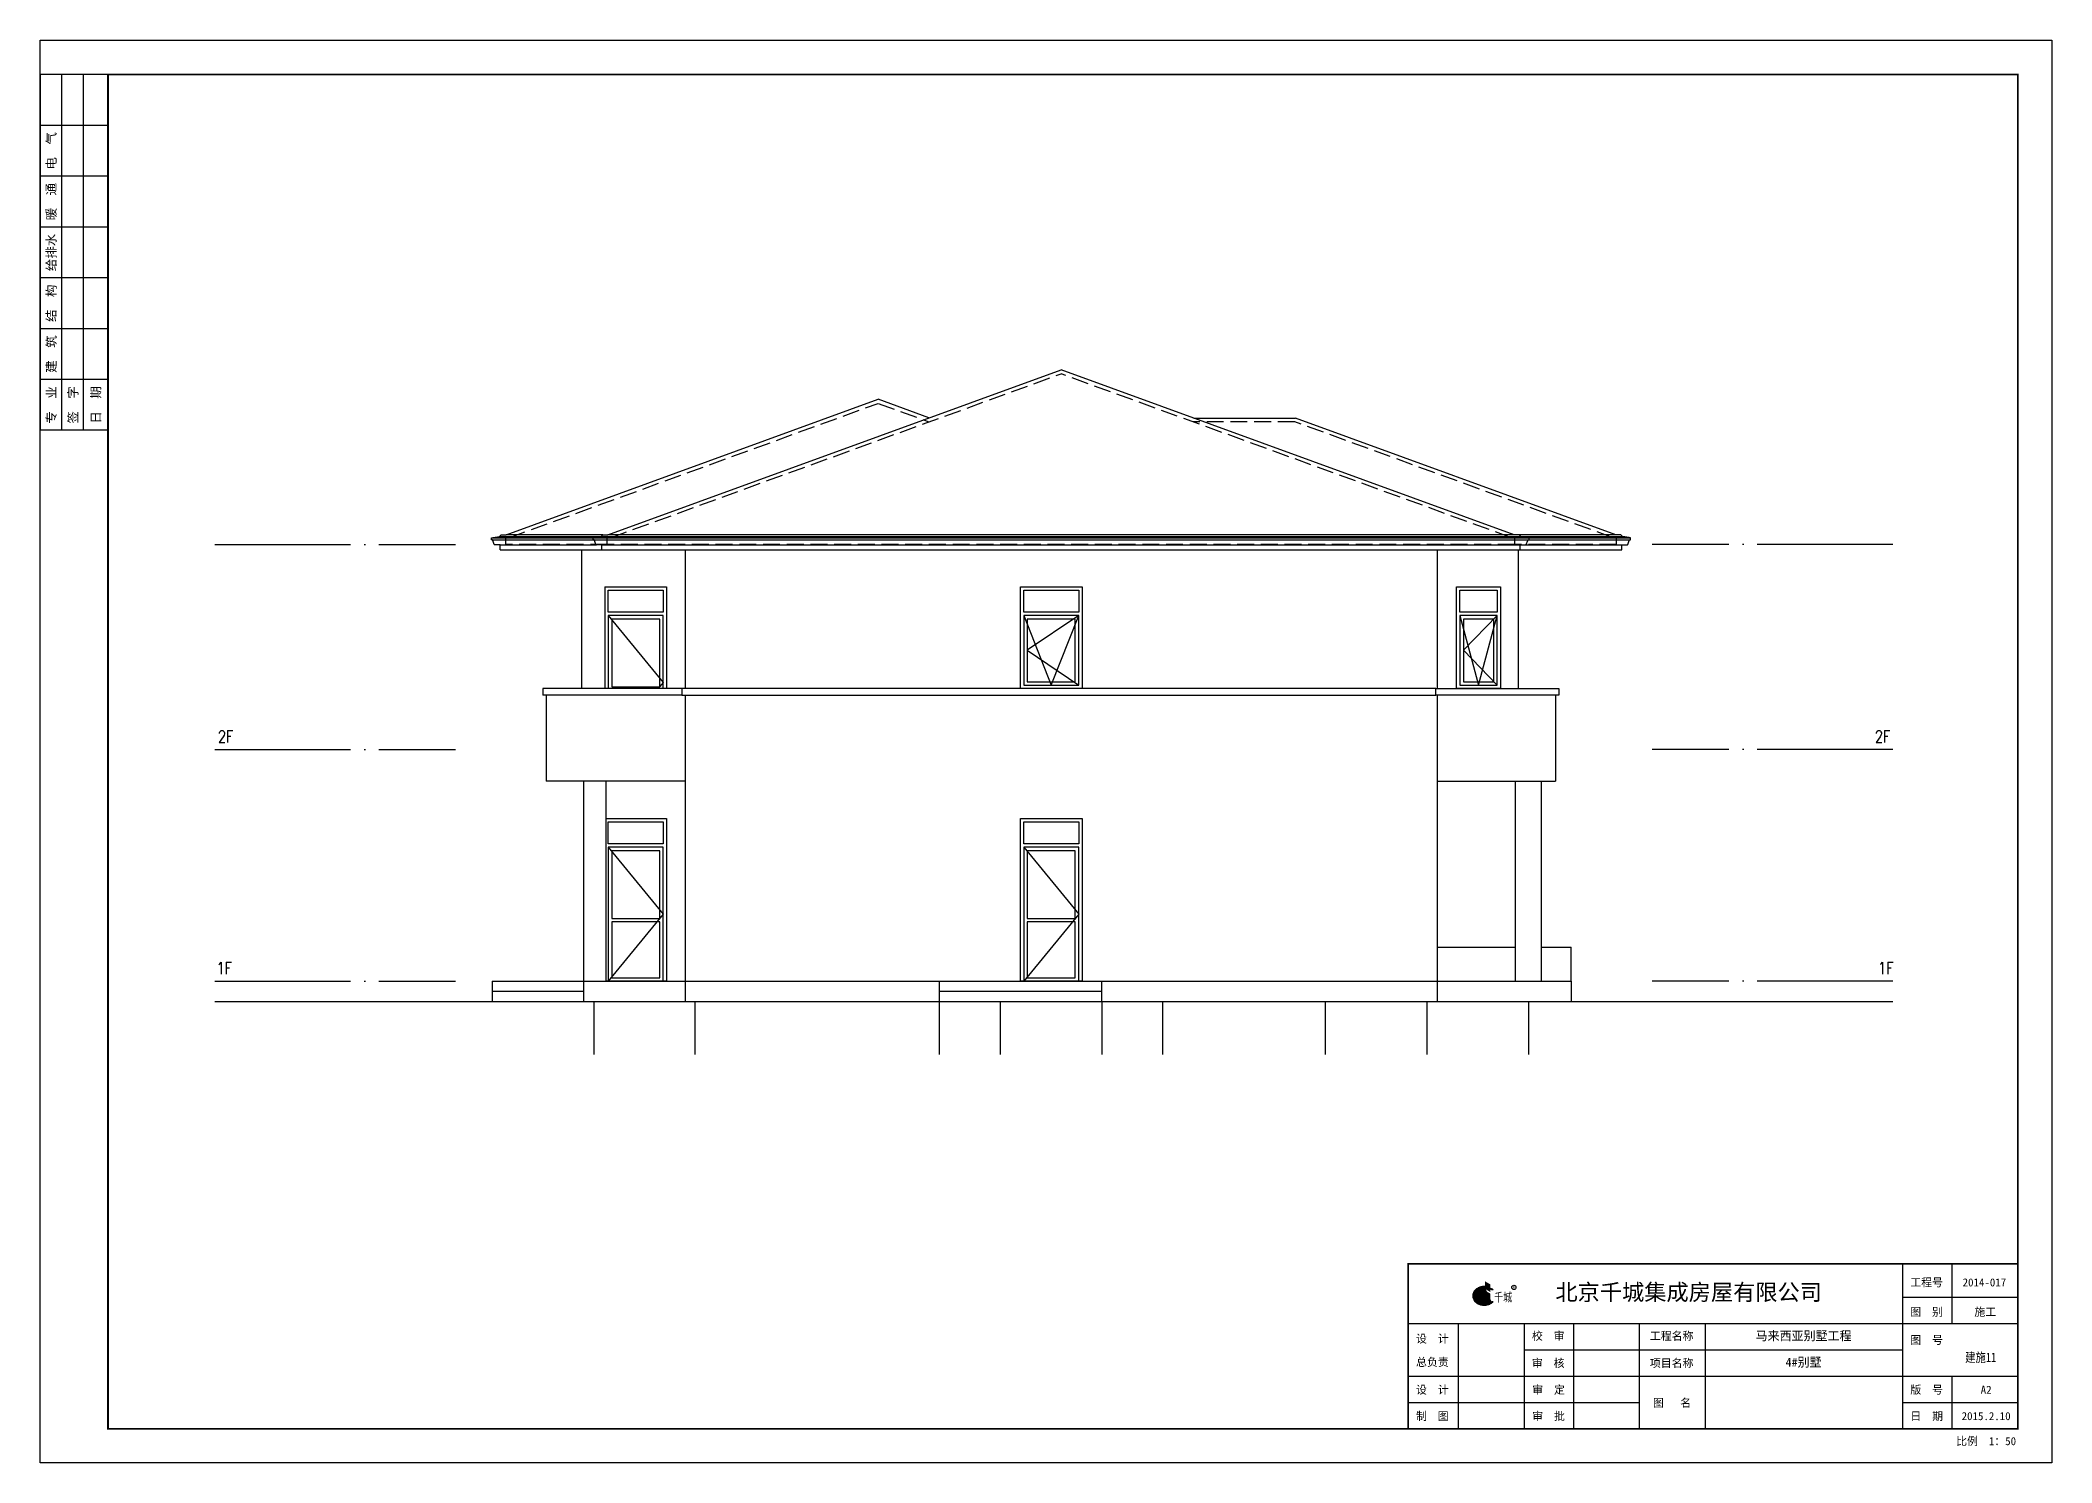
# Model space of a CAD drawing. Extents: x 278352 to 354603, y -396067 to -191104.
# Drawn here: x 324589 to 354289, y -369787 to -348787 of the extents above; entities that cross this region are included whole.
import ezdxf
from ezdxf.enums import TextEntityAlignment as Align

# ---------------------------------------------------------------- set-up
doc = ezdxf.new("R2010")
doc.units = 0
doc.header["$LTSCALE"] = 1000
doc.header["$MEASUREMENT"] = 0
doc.linetypes.add('DASH', pattern=[0.35, 0.25, -0.1])
doc.linetypes.add('DOTE', pattern=[2.42, 2, -0.2, 0.02, -0.2])
for name, color, linetype in [('AXIS', 3, 'Continuous'), ('bz', 6, 'Continuous'), ('cj', 105, 'Continuous'), ('DIM_ELEV', 3, 'Continuous'), ('DOTE', 1, 'DOTE'), ('lg', 5, 'Continuous'), ('PUB_TITLE', 4, 'Continuous'), ('WALL', 255, 'Continuous'), ('WINDOW', 2, 'Continuous'), ('xx', 152, 'Continuous'), ('图框', 4, 'Continuous'), ('家具', 6, 'Continuous')]:
    doc.layers.add(name, color=color, linetype=linetype)
doc.styles.add('-宋体', font='', dxfattribs={"width": 0.8})
doc.styles.add('_TCH_DIM', font='SIMPLEX', dxfattribs={"bigfont": 'GBCBIG'})
doc.styles.add('BS', font='', dxfattribs={"width": 0.9})
doc.styles.add('HZA', font='', dxfattribs={"width": 0.75})
doc.styles.add('ref_title$0$BS', font='', dxfattribs={"width": 0.7})
doc.styles.get("Standard").update_dxf_attribs({"font": 'gbenor.shx', "bigfont": 'gbcbig.shx'})
doc.styles.get('-宋体').set_extended_font_data('SimSun')
doc.styles.get('BS').set_extended_font_data('NSimSun')
doc.styles.get('HZA').set_extended_font_data('SimSun')
doc.styles.get('ref_title$0$BS').set_extended_font_data('SimSun')

# ---------------------------------------------------------------- blocks, each defined once
blk = doc.blocks.new('A2图框')
h = blk.add_hatch(color=30)
h.paths.add_polyline_path([(428.23, 52.65), (426.67, 53.56), (426.67, 51.32), (428.23, 50.41)])
h.paths.add_polyline_path([(428.23, 49.93), (426.67, 50.83), (426.67, 48.59), (428.23, 47.68)])
h = blk.add_hatch(color=7)
edge = h.paths.add_edge_path()
edge.add_ellipse((426.4, 49.28), major_axis=(3.14, 0), ratio=0.791667, start_angle=85.21981, end_angle=314.9985, ccw=False)
edge.add_line((426.67, 51.76), (426.67, 52.02))
edge.add_spline(control_points=[(426.67, 52.02), (426.61, 52.03), (426.55, 52.03), (426.12, 52.04), (425.74, 52), (425.03, 51.82), (424.69, 51.68), (424.08, 51.32), (423.82, 51.1), (423.39, 50.59), (423.22, 50.3), (423.02, 49.7), (422.98, 49.38), (423.04, 48.76), (423.14, 48.45), (423.45, 47.88), (423.67, 47.62), (424.18, 47.18), (424.49, 46.99), (425.15, 46.71), (425.51, 46.62), (426.25, 46.52), (426.63, 46.53), (427.36, 46.63), (427.72, 46.73), (428.38, 47.03), (428.68, 47.22), (428.96, 47.47), (428.99, 47.5), (429.02, 47.53)], knot_values=[1.492545, 1.492545, 1.492545, 1.492545, 1.545237, 1.545237, 1.879697, 1.879697, 2.214157, 2.214157, 2.548617, 2.548617, 2.883077, 2.883077, 3.217537, 3.217537, 3.551997, 3.551997, 3.886457, 3.886457, 4.220917, 4.220917, 4.555377, 4.555377, 4.889837, 4.889837, 5.224297, 5.224297, 5.558757, 5.558757, 5.599521, 5.599521, 5.599521, 5.599521], degree=3, periodic=0)
edge.add_line((429.02, 47.53), (428.62, 47.53))
h = blk.add_hatch(color=5)
h.paths.add_polyline_path([(426.14, 50.91), (426.14, 51.21), (424.57, 50.31), (424.57, 50.01)])
h.paths.add_polyline_path([(426.14, 50.46), (424.57, 49.55), (424.57, 47.68), (426.14, 48.59)])
h = blk.add_hatch(color=7)
edge = h.paths.add_edge_path()
edge.add_ellipse((426.4, 49.28), major_axis=(-3.14, 0), ratio=0.791667, start_angle=224.99865, end_angle=234.31467, ccw=False)
edge.add_line((428.62, 51.04), (429.02, 51.04))
edge.add_spline(control_points=[(429.02, 51.04), (428.88, 51.18), (428.72, 51.3), (428.45, 51.48), (428.35, 51.54), (428.23, 51.6)], knot_values=[0.683649, 0.683649, 0.683649, 0.683649, 0.876316, 0.876316, 0.994174, 0.994174, 0.994174, 0.994174], degree=3, periodic=0)
edge.add_line((428.23, 51.6), (428.23, 51.3))
for p, q in [((20, 409.85), (0, 409.85)), ((0, 409.85), (0, 304.85)), ((6.4, 304.85), (6.4, 409.85)), ((12.8, 304.85), (12.8, 409.85)), ((20, 394.85), (0, 394.85)), ((20, 379.85), (0, 379.85)), ((20, 364.85), (0, 364.85)), ((20, 349.85), (0, 349.85)), ((20, 334.85), (0, 334.85)), ((20, 319.85), (0, 319.85)), ((20, 304.85), (0, 304.85)), ((549.93, 58.7), (549.93, 10.05)), ((564.51, 58.7), (564.51, 41.15)), ((564.51, 58.7), (564.51, 41.15)), ((429.02, 47.53), (428.62, 47.53)), ((549.93, 48.93), (583.95, 48.93)), ((403.95, 41.15), (583.95, 41.15)), ((418.72, 41.15), (418.72, 10.05)), ((438.16, 41.15), (438.16, 10.05)), ((452.74, 41.15), (452.74, 10.05)), ((472.18, 41.15), (472.18, 10.05)), ((491.62, 41.15), (491.62, 10.05)), ((438.16, 33.37), (549.93, 33.37)), ((403.95, 25.6), (583.95, 25.6)), ((564.51, 25.6), (564.51, 10.05)), ((403.95, 17.82), (472.18, 17.82)), ((549.93, 17.82), (583.95, 17.82))]:
    blk.add_line(p, q)
at = {"color": 7}
blk.add_line((429.02, 51.04), (428.62, 51.04), dxfattribs=at)
blk.add_lwpolyline([(0, 420), (594, 420), (594, 0), (0, 0)], close=True)
at = {"const_width": 0.5}
for points in [[(583.95, 409.85), (20, 409.85), (20, 10.05), (583.95, 10.05), (583.95, 409.85)], [(583.95, 58.7), (403.95, 58.7), (403.95, 10.05)]]:
    blk.add_lwpolyline(points, dxfattribs=at)
blk.add_ellipse((426.4, 49.28), major_axis=(3.14, 0), ratio=0.791667, start_param=1.487366, end_param=5.497761)
at = {"color": 30}
blk.add_ellipse((426.4, 49.28), major_axis=(-3.14, 0), ratio=0.791667, start_param=3.926967, end_param=4.089562, dxfattribs=at)
at = {"color": 0, "lineweight": -3}
blk.add_ellipse((435.15, 51.78), major_axis=(-0.622, 0.001), ratio=1, start_param=3.142848, end_param=9.426033, dxfattribs=at)
blk.add_open_spline([(426.67, 52.02), (426.61, 52.03), (426.55, 52.03), (426.12, 52.04), (425.74, 52), (425.03, 51.82), (424.69, 51.68), (424.08, 51.32), (423.82, 51.1), (423.39, 50.59), (423.22, 50.3), (423.02, 49.7), (422.98, 49.38), (423.04, 48.76), (423.14, 48.45), (423.45, 47.88), (423.67, 47.62), (424.18, 47.18), (424.49, 46.99), (425.15, 46.71), (425.51, 46.62), (426.25, 46.52), (426.63, 46.53), (427.36, 46.63), (427.72, 46.73), (428.38, 47.03), (428.68, 47.22), (428.96, 47.47), (428.99, 47.5), (429.02, 47.53)], degree=3, knots=[1.492545, 1.492545, 1.492545, 1.492545, 1.545237, 1.545237, 1.879697, 1.879697, 2.214157, 2.214157, 2.548617, 2.548617, 2.883077, 2.883077, 3.217537, 3.217537, 3.551997, 3.551997, 3.886457, 3.886457, 4.220917, 4.220917, 4.555377, 4.555377, 4.889837, 4.889837, 5.224297, 5.224297, 5.558757, 5.558757, 5.599521, 5.599521, 5.599521, 5.599521])
at = {"color": 7}
blk.add_open_spline([(429.02, 51.04), (428.88, 51.18), (428.72, 51.3), (428.45, 51.48), (428.35, 51.54), (428.23, 51.6)], degree=3, knots=[0.6836492, 0.6836492, 0.6836492, 0.6836492, 0.8763165, 0.8763165, 0.9941736, 0.9941736, 0.9941736, 0.9941736], dxfattribs=at)
at = {"style": 'BS'}
for s, p in [('电  气', (3.2, 387.35)), ('暖  通', (3.2, 372.35)), ('给排水', (3.2, 357.35)), ('结  构', (3.2, 342.35)), ('建  筑', (3.2, 327.35)), ('专  业', (3.2, 312.35)), ('签  字', (9.6, 312.35)), ('日  期', (16.4, 312.35))]:
    blk.add_text(s, height=2.7, rotation=90, dxfattribs=at).set_placement(p, align=Align.MIDDLE)
at = {"color": 0, "lineweight": -3, "style": 'HZA', "width": 0.75}
blk.add_text('千城', height=2.535, dxfattribs=at).set_placement((429.33, 47.61))
at = {"color": 0, "lineweight": -3}
blk.add_text('R', height=0.684, dxfattribs=at).set_placement((434.85, 51.47))
at = {"color": 0, "lineweight": -3, "insert": (447.42, 52.78), "char_height": 4.8092, "attachment_point": 1}
blk.add_mtext_dynamic_manual_height_columns('{\\fYouYuan|b1|i0|c134|p49;北京千城集成房屋有限公司}', width=4162.4171, gutter_width=1750, heights=[0], dxfattribs=at)
at = {"layer": 'PUB_TITLE', "color": 0, "style": 'ref_title$0$BS'}
for s, p in [('工程号', (552.22, 52.08)), ('图  别', (552.22, 43.38)), ('设  计', (406.25, 35.45)), ('校  审', (440.47, 36.27)), ('工程名称', (475.3, 36.27)), ('图  号', (552.22, 35.07)), ('总负责', (406.25, 28.54)), ('审  核', (440.47, 28.24)), ('项目名称', (475.3, 28.24)), ('设  计', (406.25, 20.38)), ('审  定', (440.56, 20.38)), ('图   名', (476.23, 16.51)), ('版  号', (552.22, 20.38)), ('制  图', (406.25, 12.6)), ('审  批', (440.56, 12.6)), ('日  期', (552.22, 12.6))]:
    blk.add_text(s, height=2.362, dxfattribs=at).set_placement(p)
for s, height, p in [('2014-017', 2.362, (574.1, 52.08)), ('施工', 2.362, (574.36, 43.38)), ('马来西亚别墅工程', 2.599, (520.7, 36.17)), ('4#别墅', 2.599, (520.7, 28.39)), ('A2', 2.362, (574.61, 20.38)), ('2015.2.10', 2.362, (574.61, 12.6)), ('比例  1：50', 2.362, (574.61, 5.2))]:
    blk.add_text(s, height=height, dxfattribs=at).set_placement(p, align=Align.CENTER)

msp = doc.modelspace()

# ---------------------------------------------------------------- linework, layer by layer
at = {"layer": 'AXIS'}
for p, q in [((332761, -362976), (332761, -363759)), ((334261, -363759), (334261, -362976)), ((337861, -362976), (337861, -363759)), ((338761, -362976), (338761, -363759)), ((340261, -362976), (340261, -363759)), ((341161, -362976), (341161, -363759)), ((343561, -362976), (343561, -363759)), ((345061, -362976), (345061, -363759)), ((346561, -362976), (346561, -363759))]:
    msp.add_line(p, q, dxfattribs=at)
at = {"layer": 'bz'}
for points in [[(339111, -357281), (339516, -358306), (339921, -357281)], [(339921, -357281), (339161, -357793), (339921, -358306)], [(339111, -360701), (339921, -361688), (339111, -362676)]]:
    msp.add_lwpolyline(points, dxfattribs=at)
at = {"layer": 'cj'}
for p, q in [((331469, -356086), (336961, -354087)), ((337711, -354360), (336961, -354087)), ((341621, -354364), (343121, -354364)), ((347853, -356086), (343121, -354364)), ((332896, -356086), (331469, -356086)), ((347926, -356086), (346426, -356086)), ((331257, -356161), (332752, -356161)), ((331262, -356134), (332755, -356134)), ((331274, -356129), (332774, -356129)), ((331371, -356111), (332871, -356111)), ((331381, -356236), (332803, -356236)), ((331381, -356311), (332881, -356311)), ((332580, -356311), (332580, -358356)), ((346412, -356311), (346412, -358356)), ((346441, -356311), (347941, -356311)), ((346451, -356111), (347951, -356111)), ((346519, -356236), (347941, -356236)), ((346548, -356129), (348048, -356129)), ((346567, -356134), (348067, -356134)), ((346570, -356161), (348065, -356161)), ((332926, -356856), (333836, -356856)), ((332926, -356856), (332926, -358356)), ((333836, -356856), (333836, -358356)), ((334060, -358356), (332011, -358356)), ((332011, -358356), (332011, -358456)), ((334060, -358456), (332011, -358456)), ((332061, -358456), (332061, -359726)), ((334110, -359726), (332061, -359726)), ((332610, -359726), (332610, -362976)), ((332941, -359726), (332941, -362676)), ((345212, -362176), (346371, -362176)), ((346751, -362176), (347191, -362176)), ((347191, -362676), (347191, -362176)), ((331261, -362676), (334110, -362676)), ((331261, -362676), (331261, -362976)), ((331261, -362826), (332610, -362826))]:
    msp.add_line(p, q, dxfattribs=at)
for points in [[(331381, -356311), (331381, -356236), (331303, -356236, -0.311217), (331293, -356229), (331271, -356170, 0.311217), (331257, -356161), (331252, -356161, -0.414214), (331251, -356160), (331251, -356138, -0.414214), (331255, -356134), (331262, -356134, 0.305902), (331267, -356131, -0.15801), (331268, -356130), (331274, -356129), (331371, -356111), (331396, -356086), (331469, -356086)], [(347941, -356311), (347941, -356236), (348019, -356236, 0.311217), (348028, -356229), (348051, -356170, -0.311217), (348065, -356161), (348070, -356161, 0.414214), (348071, -356160), (348071, -356138, 0.414214), (348067, -356134), (348059, -356134, -0.305902), (348055, -356131, 0.15801), (348054, -356130), (348048, -356129), (347951, -356111), (347926, -356086), (347853, -356086)]]:
    msp.add_lwpolyline(points, format="xyb", dxfattribs=at)
for points in [[(332976, -356906), (333786, -356906), (333786, -357231), (332976, -357231)], [(345501, -356856), (346151, -356856), (346151, -358356), (345501, -358356)], [(345551, -357231), (345551, -356906), (346101, -356906), (346101, -357231)], [(345551, -357281), (345551, -358306), (346101, -358306), (346101, -357281)], [(333736, -358331), (333736, -357331), (333026, -357331), (333026, -358331)], [(345601, -357331), (345601, -358256), (346051, -358256), (346051, -357331)], [(332976, -360326), (333786, -360326), (333786, -360651), (332976, -360651)], [(333736, -361751), (333736, -360751), (333026, -360751), (333026, -361751)], [(333026, -361801), (333026, -362626), (333736, -362626), (333736, -361801)]]:
    msp.add_lwpolyline(points, close=True, dxfattribs=at)
for points in [[(333786, -358356), (333786, -357281), (332976, -357281), (332976, -358356)], [(332976, -357281), (333786, -358268), (333714, -358356)], [(345551, -357281), (345826, -358306), (346101, -357281)], [(346101, -357281), (345601, -357793), (346101, -358306)], [(332941, -360276), (333836, -360276), (333836, -362676), (332941, -362676)], [(333786, -362676), (333786, -360701), (332976, -360701), (332976, -362676), (333786, -362676)], [(332976, -360701), (333786, -361688), (332976, -362676)]]:
    msp.add_lwpolyline(points, dxfattribs=at)
at = {"layer": 'DOTE'}
for p, q in [((327169, -356231), (330720, -356231)), ((351941, -356231), (348389, -356231)), ((327169, -359256), (330720, -359256)), ((351941, -359256), (348389, -359256)), ((327169, -362676), (330720, -362676)), ((351941, -362676), (348389, -362676))]:
    msp.add_line(p, q, dxfattribs=at)
at = {"layer": 'lg'}
for p, q in [((332757, -356161), (346565, -356161)), ((332762, -356134), (346567, -356134)), ((332774, -356129), (346548, -356129)), ((332871, -356111), (346451, -356111)), ((332881, -356236), (346441, -356236))]:
    msp.add_line(p, q, dxfattribs=at)
at = {"layer": 'WALL'}
for p, q in [((332969, -356086), (339661, -353650)), ((346353, -356086), (339661, -353650)), ((346426, -356086), (332969, -356086)), ((332881, -356311), (346441, -356311)), ((334110, -356311), (334110, -358356)), ((345212, -356311), (345212, -358356)), ((334110, -358456), (334110, -362976)), ((345212, -358456), (345212, -362976)), ((346961, -358456), (346961, -359726)), ((345212, -359726), (346961, -359726)), ((346371, -362676), (346371, -359726)), ((346751, -359726), (346751, -362676)), ((337861, -362676), (340261, -362676)), ((337861, -362676), (337861, -362976)), ((337861, -362826), (340261, -362826)), ((340261, -362976), (340261, -362676)), ((345212, -362676), (347191, -362676)), ((347191, -362676), (347191, -362976)), ((327169, -362976), (351941, -362976))]:
    msp.add_line(p, q, dxfattribs=at)
for points in [[(332881, -356311), (332881, -356236), (332803, -356236, -0.311217), (332793, -356229), (332771, -356170, 0.311217), (332757, -356161), (332752, -356161, -0.414214), (332751, -356160), (332751, -356138, -0.414214), (332755, -356134), (332762, -356134, 0.305902), (332767, -356131, -0.15801), (332768, -356130), (332774, -356129), (332871, -356111), (332896, -356086), (332969, -356086)], [(346441, -356311), (346441, -356236), (346519, -356236, 0.311217), (346528, -356229), (346551, -356170, -0.311217), (346565, -356161), (346570, -356161, 0.414214), (346571, -356160), (346571, -356138, 0.414214), (346567, -356134), (346559, -356134, -0.305902), (346555, -356131, 0.15801), (346554, -356130), (346548, -356129), (346451, -356111), (346426, -356086), (346353, -356086)]]:
    msp.add_lwpolyline(points, format="xyb", dxfattribs=at)
for points in [[(345192, -358456), (345192, -358356), (334060, -358356), (334060, -358456)], [(345192, -358456), (345192, -358356), (347011, -358356), (347011, -358456)]]:
    msp.add_lwpolyline(points, close=True, dxfattribs=at)
at = {"layer": 'WINDOW'}
for points in [[(339061, -356856), (339971, -356856), (339971, -358356), (339061, -358356)], [(339111, -357231), (339111, -356906), (339921, -356906), (339921, -357231)], [(339111, -357281), (339111, -358306), (339921, -358306), (339921, -357281)], [(339161, -357331), (339161, -358256), (339871, -358256), (339871, -357331)], [(339061, -360276), (339971, -360276), (339971, -362676), (339061, -362676)], [(339111, -360326), (339921, -360326), (339921, -360651), (339111, -360651)], [(339871, -361751), (339871, -360751), (339161, -360751), (339161, -361751)], [(339161, -361801), (339161, -362626), (339871, -362626), (339871, -361801)]]:
    msp.add_lwpolyline(points, close=True, dxfattribs=at)
msp.add_lwpolyline([(339921, -362676), (339921, -360701), (339111, -360701), (339111, -362676), (339921, -362676)], dxfattribs=at)
at = {"layer": 'xx', "linetype": 'DASH'}
for p, q in [((343111, -354420), (341611, -354420)), ((332961, -356231), (331461, -356231)), ((346361, -356231), (332961, -356231)), ((347861, -356231), (346361, -356231))]:
    msp.add_line(p, q, dxfattribs=at)
for points in [[(332961, -356231), (332961, -356131), (333011, -356131), (339661, -353711)], [(346361, -356231), (346361, -356131), (346311, -356131), (339661, -353711)], [(331461, -356231), (331461, -356131), (331511, -356131), (336961, -354147), (337711, -354420)], [(347861, -356231), (347861, -356131), (347811, -356131), (343111, -354420)]]:
    msp.add_lwpolyline(points, dxfattribs=at)
at = {"layer": '家具'}
for p, q in [((334110, -362676), (337861, -362676)), ((340261, -362676), (345212, -362676))]:
    msp.add_line(p, q, dxfattribs=at)

# ---------------------------------------------------------------- block references
at = {"layer": '图框', "xscale": 50, "yscale": 50, "zscale": 50}
msp.add_blockref('A2图框', (324589, -369787), dxfattribs=at)

# ---------------------------------------------------------------- texts
at = {"layer": 'AXIS', "style": '-宋体', "width": 0.8}
msp.add_text('建施11', height=140, dxfattribs=at).set_placement((353239, -368230), align=Align.MIDDLE_CENTER)
at = {"layer": 'DIM_ELEV', "style": '_TCH_DIM', "width": 0.8}
for s, p in [('2F', (327212, -359153)), ('2F', (351677, -359153)), ('1F', (327192, -362573)), ('1F', (351724, -362573))]:
    msp.add_text(s, height=175, dxfattribs=at).set_placement(p)

doc.saveas('drawing.dxf')
